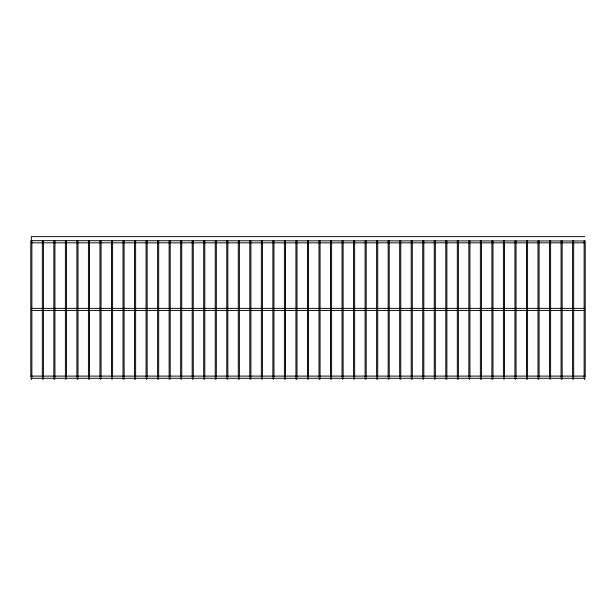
<?xml version="1.0" encoding="UTF-8"?>
<svg xmlns="http://www.w3.org/2000/svg" width="616" height="616" viewBox="0 0 616 616"><rect width="100%" height="100%" fill="white"/><g stroke="black" fill="none" stroke-linecap="round" stroke-linejoin="round"><path stroke-width="0.92" d="M30.962 378.424L31.339 379.348L31.724 378.424M54.016 378.424L54.016 379.187L54.778 379.187L54.393 378.27M65.542 378.424L65.92 379.348L66.305 378.424M100.123 378.424L100.508 379.348L100.885 378.424M111.65 378.424L112.035 379.348L112.412 378.424M134.704 378.424L134.704 379.187L135.466 379.187L135.089 378.27M146.231 378.424L146.616 379.348L147.001 378.424M180.819 378.424L181.196 379.348L181.581 378.424M192.346 378.424L192.723 379.348L193.108 378.424M215.4 378.424L215.4 379.187L216.162 379.187L215.777 378.27M226.927 378.424L227.304 379.348L227.689 378.424M261.507 378.424L261.892 379.348L262.27 378.424M273.034 378.424L273.419 379.348L273.797 378.424M296.088 378.424L296.088 379.187L296.858 379.187L296.473 378.27M307.615 378.424L308 379.348L308.385 378.424M342.203 378.424L342.581 379.348L342.966 378.424M353.73 378.424L354.108 379.348L354.493 378.424M376.784 378.424L376.784 379.187L377.546 379.187L377.161 378.27M388.311 378.424L388.696 379.348L389.073 378.424M422.892 378.424L423.277 379.348L423.654 378.424M434.419 378.424L434.804 379.348L435.181 378.424M457.472 378.424L457.472 379.187L458.242 379.187L457.857 378.27M468.999 378.424L469.384 379.348L469.769 378.424M503.588 378.424L503.965 379.348L504.35 378.424M515.115 378.424L515.492 379.348L515.877 378.424M538.168 378.424L538.168 379.187L538.931 379.187L538.553 378.27M549.695 378.424L550.08 379.348L550.458 378.424M584.276 378.424L584.661 379.348L585.038 378.424M77.447 378.27L77.069 379.187L77.832 379.187L77.832 378.424M158.143 378.27L157.758 379.187L158.528 379.187L158.528 378.424M238.839 378.27L238.454 379.187L239.216 379.187L239.216 378.424M319.527 378.27L319.142 379.187L319.912 379.187L319.912 378.424M400.223 378.27L399.838 379.187L400.6 379.187L400.6 378.424M480.911 378.27L480.534 379.187L481.296 379.187L481.296 378.424M561.607 378.27L561.222 379.187L561.985 379.187L561.985 378.424M584.661 236.652L31.339 236.652L31.339 240.971M31.339 240.656L584.661 240.971M31.339 242.82L584.661 242.82M31.339 308.385L584.661 308.385M31.339 310.541L584.661 310.541M31.339 376.106L584.661 376.106M31.339 378.27L584.661 378.27M585.2 377.292L585.2 240.971L584.122 240.971L584.122 377.292M573.673 377.292L573.673 240.971L572.595 240.971L572.595 377.292M562.146 377.292L562.146 240.971L561.061 240.971L561.061 377.292M550.619 377.292L550.619 240.971L549.534 240.971L549.534 377.292M539.092 377.292L539.092 240.971L538.007 240.971L538.007 377.292M527.566 377.292L527.566 240.971L526.48 240.971L526.48 377.292M516.039 377.292L516.039 240.971L514.953 240.971L514.953 377.292M504.504 377.292L504.504 240.971L503.426 240.971L503.426 377.292M492.977 377.292L492.977 240.971L491.899 240.971L491.899 377.292M481.45 377.292L481.45 240.971L480.372 240.971L480.372 377.292M469.923 377.292L469.923 240.971L468.845 240.971L468.845 377.292M458.396 377.292L458.396 240.971L457.318 240.971L457.318 377.292M446.87 377.292L446.87 240.971L445.792 240.971L445.792 377.292M435.343 377.292L435.343 240.971L434.265 240.971L434.265 377.292M423.816 377.292L423.816 240.971L422.738 240.971L422.738 377.292M412.289 377.292L412.289 240.971L411.211 240.971L411.211 377.292M400.762 377.292L400.762 240.971L399.676 240.971L399.676 377.292M389.235 377.292L389.235 240.971L388.149 240.971L388.149 377.292M377.708 377.292L377.708 240.971L376.622 240.971L376.622 377.292M366.181 377.292L366.181 240.971L365.096 240.971L365.096 377.292M354.647 377.292L354.647 240.971L353.569 240.971L353.569 377.292M343.12 377.292L343.12 240.971L342.042 240.971L342.042 377.292M331.593 377.292L331.593 240.971L330.515 240.971L330.515 377.292M320.066 377.292L320.066 240.971L318.988 240.971L318.988 377.292M308.539 377.292L308.539 240.971L307.461 240.971L307.461 377.292M297.012 377.292L297.012 240.971L295.934 240.971L295.934 377.292M285.485 377.292L285.485 240.971L284.407 240.971L284.407 377.292M273.958 377.292L273.958 240.971L272.88 240.971L272.88 377.292M262.431 377.292L262.431 240.971L261.353 240.971L261.353 377.292M250.905 377.292L250.905 240.971L249.819 240.971L249.819 377.292M239.378 377.292L239.378 240.971L238.292 240.971L238.292 377.292M227.851 377.292L227.851 240.971L226.765 240.971L226.765 377.292M216.324 377.292L216.324 240.971L215.238 240.971L215.238 377.292M204.789 377.292L204.789 240.971L203.711 240.971L203.711 377.292M193.262 377.292L193.262 240.971L192.184 240.971L192.184 377.292M181.735 377.292L181.735 240.971L180.657 240.971L180.657 377.292M170.209 377.292L170.209 240.971L169.131 240.971L169.131 377.292M158.682 377.292L158.682 240.971L157.604 240.971L157.604 377.292M147.155 377.292L147.155 240.971L146.077 240.971L146.077 377.292M135.628 377.292L135.628 240.971L134.55 240.971L134.55 377.292M124.101 377.292L124.101 240.971L123.023 240.971L123.023 377.292M112.574 377.292L112.574 240.971L111.496 240.971L111.496 377.292M101.047 377.292L101.047 240.971L99.961 240.971L99.961 377.292M89.52 377.292L89.52 240.971L88.434 240.971L88.434 377.292M77.993 377.292L77.993 240.971L76.908 240.971L76.908 377.292M66.466 377.292L66.466 240.971L65.381 240.971L65.381 377.292M54.939 377.292L54.939 240.971L53.854 240.971L53.854 377.292M43.405 377.292L43.405 240.971L42.327 240.971L42.327 377.292M31.878 377.292L31.878 240.971L30.8 240.971L30.8 377.292M42.489 378.424L42.489 379.187L43.251 379.187L43.251 378.424L42.489 378.424M88.596 378.424L88.596 379.187L89.359 379.187L89.359 378.424L88.596 378.424M123.177 378.424L123.177 379.187L123.939 379.187L123.939 378.424L123.177 378.424M169.285 378.424L169.285 379.187L170.054 379.187L170.054 378.424L169.285 378.424M203.873 378.424L203.873 379.187L204.635 379.187L204.635 378.424L203.873 378.424M249.98 378.424L249.98 379.187L250.743 379.187L250.743 378.424L249.98 378.424M284.561 378.424L284.561 379.187L285.324 379.187L285.324 378.424L284.561 378.424M330.676 378.424L330.676 379.187L331.439 379.187L331.439 378.424L330.676 378.424M365.257 378.424L365.257 379.187L366.02 379.187L366.02 378.424L365.257 378.424M411.365 378.424L411.365 379.187L412.127 379.187L412.127 378.424L411.365 378.424M445.945 378.424L445.945 379.187L446.716 379.187L446.716 378.424L445.945 378.424M492.061 378.424L492.061 379.187L492.823 379.187L492.823 378.424L492.061 378.424M526.642 378.424L526.642 379.187L527.404 379.187L527.404 378.424L526.642 378.424M572.749 378.424L572.749 379.187L573.511 379.187L573.511 378.424L572.749 378.424"/></g></svg>
